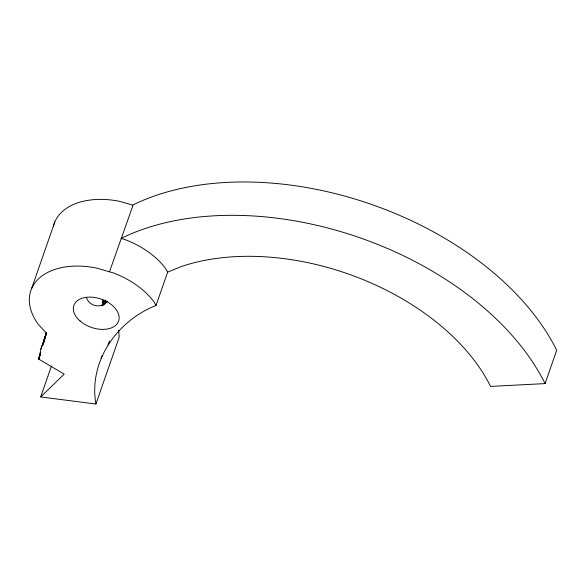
<?xml version="1.0" encoding="UTF-8"?>
<svg xmlns="http://www.w3.org/2000/svg" width="586" height="586" viewBox="0 0 586 586"><rect width="100%" height="100%" fill="white"/><g stroke="black" fill="none" stroke-linecap="round" stroke-linejoin="round"><path stroke-width="0.88" d="M44.602 339.565L46.265 333.712L42.881 345.095M102.404 304.683L102.784 302.566A13.668 10.094 45.9 0 0 102.484 299.483M95.921 404.025C88.391 361.35 117.068 320.74 156.023 305.482L154.228 302.193A69.229 43.76 19.2 0 0 113.589 272.995L96.258 268A69.229 43.76 19.2 0 0 38.258 324.3L46.375 333.068L40.888 349.117L38.713 359.101L64.189 374.132L40.705 396.927L95.921 404.025L119.148 337.331L118.709 330.167M40.69 352.303L38.713 359.101L40.192 354.852M42.91 344.663L44.888 337.866M40.016 354.72L38.713 359.101L40.046 354.764M43.503 343.499L44.302 340.898M40.888 349.117L46.47 332.965M31.585 288.627L54.813 221.933M40.705 396.927L51.495 365.95M109.479 271.816L133.161 204.851A265.187 167.603 19.2 0 1 556.7 350.252L545.09 383.596L490.57 386.416A205.041 129.594 19.2 0 0 181.601 266.432L167.64 272.138L156.023 305.482M101.18 358.119L102.023 355.717M108.051 344.971L109.443 340.971M43.584 341.081L46.492 332.797M44.939 337.06L46.433 332.87M45.613 335.046L46.484 332.628M45.95 334.042L46.528 332.467M105.363 300.069L102.784 302.566L104.198 300.354M102.806 304.691L105.487 301.197M102.784 302.566L104.454 300.574M103.414 305.042L107.07 300.992M103.532 304.845L107.428 301.49M101.737 305.789L104.945 303.716M103.055 304.617C96.91 307.928 88.515 304.354 86.53 297.717M132.7 205.122L119.485 201.306A69.229 43.76 19.2 0 0 53.392 226.101M167.64 272.138L165.845 268.849A69.229 43.76 19.2 0 0 125.199 239.652L121.09 238.465L121.551 238.202A265.187 167.603 19.2 0 1 545.09 383.596M80.04 320.96A23.696 14.972 19.2 0 0 118.372 321.67A23.696 14.972 19.2 0 0 90.317 297.102A23.696 14.972 19.2 0 0 80.04 320.96"/></g></svg>
